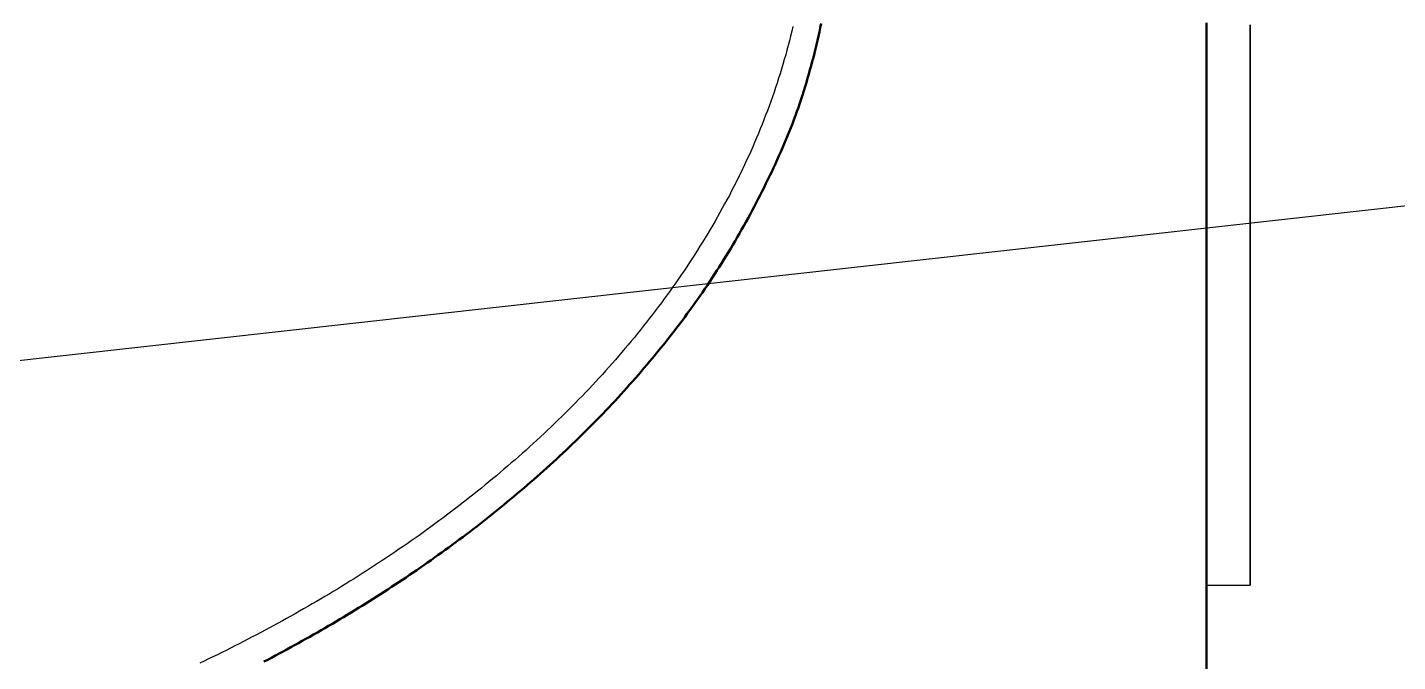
# Model space of a CAD drawing. Header units: millimetres. Extents: x 0 to 594, y 0 to 420.
# Drawn here: x 100.92 to 116.7, y 262 to 269.3 of the extents above; entities that cross this region are included whole.
import ezdxf

# ---------------------------------------------------------------- set-up
doc = ezdxf.new("R2010")
doc.units = ezdxf.units.MM
doc.linetypes.add('ISO02-TRAZOS', pattern=[3.75, 3, -0.75])
for name, color, linetype, lineweight in [('01-VISIBLE', 7, 'CONTINUOUS', 50), ('02-OCULTA', 4, 'ISO02-TRAZOS', 25), ('08-FINA', 5, 'CONTINUOUS', 25)]:
    doc.layers.add(name, color=color, linetype=linetype, lineweight=lineweight)

msp = doc.modelspace()

# ---------------------------------------------------------------- linework, layer by layer
at = {"layer": '01-VISIBLE'}
for points in [[(103.642, 261.995), (103.686, 262.018), (103.731, 262.041), (103.775, 262.065), (103.819, 262.088), (103.863, 262.112), (103.907, 262.136), (103.951, 262.16), (103.995, 262.184), (104.039, 262.208), (104.083, 262.233), (104.127, 262.257), (104.171, 262.282), (104.214, 262.306), (104.258, 262.331), (104.301, 262.356), (104.345, 262.381), (104.388, 262.406), (104.431, 262.432), (104.474, 262.457), (104.517, 262.483), (104.56, 262.509), (104.603, 262.534), (104.646, 262.56), (104.689, 262.586), (104.732, 262.613), (104.774, 262.639), (104.817, 262.666), (104.859, 262.692), (104.902, 262.719), (104.944, 262.746), (104.986, 262.773), (105.028, 262.8), (105.07, 262.827), (105.112, 262.855), (105.154, 262.882), (105.196, 262.91), (105.238, 262.938), (105.279, 262.965), (105.321, 262.994), (105.362, 263.022), (105.404, 263.05), (105.445, 263.078), (105.486, 263.107), (105.527, 263.136), (105.568, 263.165), (105.609, 263.194), (105.65, 263.223), (105.691, 263.252), (105.731, 263.281), (105.772, 263.311), (105.812, 263.34), (105.853, 263.37), (105.893, 263.4), (105.933, 263.43), (105.973, 263.46), (106.013, 263.491), (106.053, 263.521), (106.093, 263.552), (106.132, 263.582), (106.172, 263.613), (106.211, 263.644), (106.25, 263.675), (106.289, 263.707), (106.329, 263.738), (106.367, 263.77), (106.406, 263.801), (106.445, 263.833), (106.484, 263.865), (106.522, 263.897), (106.561, 263.929), (106.599, 263.962), (106.637, 263.994), (106.675, 264.027), (106.713, 264.06), (106.751, 264.093), (106.788, 264.126), (106.826, 264.159), (106.863, 264.192), (106.901, 264.226), (106.938, 264.259), (106.975, 264.293), (107.012, 264.327), (107.048, 264.361), (107.085, 264.395), (107.122, 264.43), (107.158, 264.464), (107.194, 264.499), (107.23, 264.533), (107.266, 264.568), (107.302, 264.603), (107.338, 264.639), (107.373, 264.674), (107.409, 264.709), (107.444, 264.745), (107.479, 264.781), (107.514, 264.817), (107.549, 264.853), (107.584, 264.889), (107.618, 264.925), (107.652, 264.962), (107.687, 264.999), (107.721, 265.035), (107.755, 265.072), (107.788, 265.109), (107.822, 265.146), (107.855, 265.184), (107.889, 265.221), (107.922, 265.259), (107.955, 265.297), (107.988, 265.335), (108.02, 265.373), (108.053, 265.411), (108.085, 265.449), (108.117, 265.488), (108.149, 265.526), (108.181, 265.565), (108.212, 265.604), (108.244, 265.643), (108.275, 265.682), (108.306, 265.721), (108.337, 265.761), (108.368, 265.8), (108.398, 265.84), (108.429, 265.88), (108.459, 265.92), (108.489, 265.96), (108.519, 266.001), (108.548, 266.041), (108.578, 266.082), (108.607, 266.122), (108.636, 266.163), (108.665, 266.204), (108.693, 266.246), (108.721, 266.287), (108.75, 266.328), (108.778, 266.37), (108.805, 266.412), (108.833, 266.454), (108.86, 266.496), (108.887, 266.538), (108.914, 266.58), (108.94, 266.623), (108.967, 266.665), (108.993, 266.708), (109.019, 266.751), (109.044, 266.794), (109.07, 266.837), (109.095, 266.881), (109.12, 266.924), (109.145, 266.968), (109.17, 267.011), (109.194, 267.055), (109.218, 267.099), (109.242, 267.143), (109.266, 267.187), (109.289, 267.232), (109.312, 267.276), (109.335, 267.321), (109.358, 267.365), (109.381, 267.41), (109.403, 267.455), (109.425, 267.5), (109.447, 267.545), (109.469, 267.59), (109.491, 267.635), (109.512, 267.681), (109.533, 267.726), (109.554, 267.772), (109.574, 267.817), (109.595, 267.863), (109.615, 267.909), (109.634, 267.955), (109.654, 268.001), (109.673, 268.048), (109.692, 268.094), (109.71, 268.141), (109.729, 268.187), (109.746, 268.234), (109.764, 268.281), (109.781, 268.328), (109.798, 268.376), (109.814, 268.423), (109.83, 268.47), (109.846, 268.518), (109.861, 268.566), (109.876, 268.614), (109.891, 268.662), (109.905, 268.71), (109.919, 268.758), (109.932, 268.806), (109.945, 268.854), (109.958, 268.903), (109.971, 268.951), (109.983, 269), (109.995, 269.049), (110.006, 269.097), (110.018, 269.146), (110.029, 269.195), (110.04, 269.244), (110.051, 269.293), (110.062, 269.342)], [(114.5, 269.35), (114.5, 269.262), (114.5, 269.175), (114.5, 269.087), (114.5, 269), (114.5, 268.912), (114.5, 268.825), (114.5, 268.737), (114.5, 268.65), (114.5, 268.562), (114.5, 268.475), (114.5, 268.387), (114.5, 268.3), (114.5, 268.212), (114.5, 268.125), (114.5, 268.037), (114.5, 267.95), (114.5, 267.862), (114.5, 267.775), (114.5, 267.687), (114.5, 267.6), (114.5, 267.512), (114.5, 267.425), (114.5, 267.337), (114.5, 267.25), (114.5, 267.162), (114.5, 267.075), (114.5, 266.987), (114.5, 266.9), (114.5, 266.812), (114.5, 266.725), (114.5, 266.637), (114.5, 266.55), (114.5, 266.462), (114.5, 266.375), (114.5, 266.287), (114.5, 266.2), (114.5, 266.112), (114.5, 266.025), (114.5, 265.937), (114.5, 265.85), (114.5, 265.762), (114.5, 265.675), (114.5, 265.587), (114.5, 265.5), (114.5, 265.412), (114.5, 265.325), (114.5, 265.237), (114.5, 265.15), (114.5, 265.062), (114.5, 264.975), (114.5, 264.887), (114.5, 264.8), (114.5, 264.712), (114.5, 264.625), (114.5, 264.537), (114.5, 264.45), (114.5, 264.362), (114.5, 264.275), (114.5, 264.187), (114.5, 264.1), (114.5, 264.012), (114.5, 263.925), (114.5, 263.837), (114.5, 263.75), (114.5, 263.662), (114.5, 263.575), (114.5, 263.487), (114.5, 263.4), (114.5, 263.312), (114.5, 263.225), (114.5, 263.137), (114.5, 263.05), (114.5, 262.962), (114.5, 262.875), (114.5, 262.787), (114.5, 262.7), (114.5, 262.612), (114.5, 262.525), (114.5, 262.437), (114.5, 262.35), (114.5, 262.262), (114.5, 262.175), (114.5, 262.087), (114.5, 262), (114.5, 261.912)]]:
    msp.add_lwpolyline(points, dxfattribs=at)
at = {"layer": '02-OCULTA'}
msp.add_line((114.5, 262.875), (115, 262.875), dxfattribs=at)
for points in [[(109.736, 269.306), (109.723, 269.251), (109.709, 269.197), (109.695, 269.142), (109.681, 269.088), (109.667, 269.033), (109.652, 268.979), (109.636, 268.925), (109.62, 268.871), (109.604, 268.817), (109.588, 268.763), (109.571, 268.71), (109.553, 268.656), (109.536, 268.603), (109.518, 268.549), (109.499, 268.496), (109.48, 268.443), (109.461, 268.39), (109.441, 268.337), (109.421, 268.285), (109.401, 268.232), (109.38, 268.18), (109.359, 268.128), (109.338, 268.076), (109.316, 268.024), (109.294, 267.972), (109.272, 267.92), (109.249, 267.869), (109.226, 267.817), (109.202, 267.766), (109.178, 267.715), (109.154, 267.664), (109.13, 267.614), (109.105, 267.563), (109.08, 267.513), (109.054, 267.463), (109.029, 267.413), (109.003, 267.363), (108.976, 267.313), (108.949, 267.264), (108.922, 267.214), (108.895, 267.165), (108.867, 267.116), (108.839, 267.067), (108.811, 267.018), (108.783, 266.97), (108.754, 266.922), (108.725, 266.873), (108.695, 266.825), (108.665, 266.778), (108.635, 266.73), (108.605, 266.682), (108.575, 266.635), (108.544, 266.588), (108.513, 266.541), (108.481, 266.494), (108.45, 266.448), (108.418, 266.402), (108.385, 266.355), (108.353, 266.309), (108.32, 266.264), (108.287, 266.218), (108.254, 266.172), (108.221, 266.127), (108.187, 266.082), (108.153, 266.037), (108.119, 265.992), (108.084, 265.948), (108.05, 265.904), (108.015, 265.859), (107.98, 265.815), (107.944, 265.772), (107.909, 265.728), (107.873, 265.685), (107.837, 265.641), (107.801, 265.598), (107.764, 265.556), (107.727, 265.513), (107.69, 265.47), (107.653, 265.428), (107.616, 265.386), (107.578, 265.344), (107.541, 265.302), (107.503, 265.261), (107.464, 265.219), (107.426, 265.178), (107.387, 265.137), (107.349, 265.096), (107.31, 265.056), (107.27, 265.015), (107.231, 264.975), (107.192, 264.935), (107.152, 264.895), (107.112, 264.856), (107.072, 264.816), (107.031, 264.777), (106.991, 264.738), (106.95, 264.699), (106.91, 264.66), (106.869, 264.621), (106.827, 264.583), (106.786, 264.545), (106.745, 264.507), (106.703, 264.469), (106.661, 264.431), (106.619, 264.394), (106.577, 264.356), (106.535, 264.319), (106.492, 264.282), (106.449, 264.246), (106.407, 264.209), (106.364, 264.173), (106.321, 264.136), (106.277, 264.1), (106.234, 264.065), (106.19, 264.029), (106.147, 263.993), (106.103, 263.958), (106.059, 263.923), (106.015, 263.888), (105.971, 263.853), (105.926, 263.819), (105.882, 263.784), (105.837, 263.75), (105.792, 263.716), (105.747, 263.682), (105.702, 263.648), (105.657, 263.615), (105.612, 263.581), (105.566, 263.548), (105.521, 263.515), (105.475, 263.482), (105.429, 263.449), (105.383, 263.417), (105.337, 263.385), (105.291, 263.352), (105.245, 263.32), (105.198, 263.289), (105.152, 263.257), (105.105, 263.225), (105.058, 263.194), (105.011, 263.163), (104.964, 263.132), (104.917, 263.101), (104.87, 263.07), (104.823, 263.04), (104.775, 263.01), (104.728, 262.979), (104.68, 262.95), (104.632, 262.92), (104.584, 262.89), (104.536, 262.861), (104.488, 262.831), (104.44, 262.802), (104.392, 262.773), (104.344, 262.744), (104.295, 262.716), (104.247, 262.687), (104.198, 262.659), (104.149, 262.631), (104.1, 262.603), (104.052, 262.575), (104.003, 262.547), (103.953, 262.519), (103.904, 262.492), (103.855, 262.465), (103.806, 262.438), (103.756, 262.411), (103.707, 262.384), (103.657, 262.358), (103.607, 262.331), (103.558, 262.305), (103.508, 262.279), (103.458, 262.253), (103.408, 262.227), (103.358, 262.201), (103.307, 262.176), (103.257, 262.15), (103.207, 262.125), (103.156, 262.1), (103.106, 262.075), (103.055, 262.051), (103.005, 262.026), (102.954, 262.002), (102.903, 261.977)], [(114.5, 261.912), (114.5, 262), (114.5, 262.087), (114.5, 262.175), (114.5, 262.262), (114.5, 262.35), (114.5, 262.437), (114.5, 262.525), (114.5, 262.612), (114.5, 262.7), (114.5, 262.787), (114.5, 262.875), (114.5, 262.962), (114.5, 263.05), (114.5, 263.137), (114.5, 263.225), (114.5, 263.312), (114.5, 263.4), (114.5, 263.487), (114.5, 263.575), (114.5, 263.662), (114.5, 263.75), (114.5, 263.837), (114.5, 263.925), (114.5, 264.012), (114.5, 264.1), (114.5, 264.187), (114.5, 264.275), (114.5, 264.362), (114.5, 264.45), (114.5, 264.537), (114.5, 264.625), (114.5, 264.712), (114.5, 264.8), (114.5, 264.887), (114.5, 264.975), (114.5, 265.062), (114.5, 265.15), (114.5, 265.237), (114.5, 265.325), (114.5, 265.412), (114.5, 265.5), (114.5, 265.587), (114.5, 265.675), (114.5, 265.762), (114.5, 265.85), (114.5, 265.937), (114.5, 266.025), (114.5, 266.112), (114.5, 266.2), (114.5, 266.287), (114.5, 266.375), (114.5, 266.462), (114.5, 266.55), (114.5, 266.637), (114.5, 266.725), (114.5, 266.812), (114.5, 266.9), (114.5, 266.987), (114.5, 267.075), (114.5, 267.162), (114.5, 267.25), (114.5, 267.337), (114.5, 267.425), (114.5, 267.512), (114.5, 267.6), (114.5, 267.687), (114.5, 267.775), (114.5, 267.862), (114.5, 267.95), (114.5, 268.037), (114.5, 268.125), (114.5, 268.212), (114.5, 268.3), (114.5, 268.387), (114.5, 268.475), (114.5, 268.562), (114.5, 268.65), (114.5, 268.737), (114.5, 268.825), (114.5, 268.912), (114.5, 269), (114.5, 269.087), (114.5, 269.175), (114.5, 269.262), (114.5, 269.35)], [(114.5, 269.325), (114.5, 269.275), (114.5, 269.225), (114.5, 269.175), (114.5, 269.125), (114.5, 269.075), (114.5, 269.025), (114.5, 268.975), (114.5, 268.925), (114.5, 268.875), (114.5, 268.825), (114.5, 268.775), (114.5, 268.725), (114.5, 268.675), (114.5, 268.625), (114.5, 268.575), (114.5, 268.525), (114.5, 268.475), (114.5, 268.425), (114.5, 268.375), (114.5, 268.325), (114.5, 268.275), (114.5, 268.225), (114.5, 268.175), (114.5, 268.125), (114.5, 268.075), (114.5, 268.025), (114.5, 267.975), (114.5, 267.925), (114.5, 267.875), (114.5, 267.825), (114.5, 267.775), (114.5, 267.725), (114.5, 267.675), (114.5, 267.625), (114.5, 267.575), (114.5, 267.525), (114.5, 267.475), (114.5, 267.425), (114.5, 267.375), (114.5, 267.325), (114.5, 267.275), (114.5, 267.225), (114.5, 267.175), (114.5, 267.125), (114.5, 267.075), (114.5, 267.025), (114.5, 266.975), (114.5, 266.925), (114.5, 266.875), (114.5, 266.825), (114.5, 266.775), (114.5, 266.725), (114.5, 266.675), (114.5, 266.625), (114.5, 266.575), (114.5, 266.525), (114.5, 266.475), (114.5, 266.425), (114.5, 266.375), (114.5, 266.325), (114.5, 266.275), (114.5, 266.225), (114.5, 266.175), (114.5, 266.125), (114.5, 266.075), (114.5, 266.025), (114.5, 265.975), (114.5, 265.925), (114.5, 265.875), (114.5, 265.825), (114.5, 265.775), (114.5, 265.725), (114.5, 265.675), (114.5, 265.625), (114.5, 265.575), (114.5, 265.525), (114.5, 265.475), (114.5, 265.425), (114.5, 265.375), (114.5, 265.325), (114.5, 265.275), (114.5, 265.225), (114.5, 265.175), (114.5, 265.125), (114.5, 265.075), (114.5, 265.025), (114.5, 264.975), (114.5, 264.925), (114.5, 264.875), (114.5, 264.825), (114.5, 264.775), (114.5, 264.725), (114.5, 264.675), (114.5, 264.625), (114.5, 264.575), (114.5, 264.525), (114.5, 264.475), (114.5, 264.425), (114.5, 264.375), (114.5, 264.325), (114.5, 264.275), (114.5, 264.225), (114.5, 264.175), (114.5, 264.125), (114.5, 264.075), (114.5, 264.025), (114.5, 263.975), (114.5, 263.925), (114.5, 263.875), (114.5, 263.825), (114.5, 263.775), (114.5, 263.725), (114.5, 263.675), (114.5, 263.625), (114.5, 263.575), (114.5, 263.525), (114.5, 263.475), (114.5, 263.425), (114.5, 263.375), (114.5, 263.325), (114.5, 263.275), (114.5, 263.225), (114.5, 263.175), (114.5, 263.125), (114.5, 263.075), (114.5, 263.025), (114.5, 262.975), (114.5, 262.925), (114.5, 262.875)], [(114.5, 262.875), (114.5, 262.925), (114.5, 262.975), (114.5, 263.025), (114.5, 263.075), (114.5, 263.125), (114.5, 263.175), (114.5, 263.225), (114.5, 263.275), (114.5, 263.325), (114.5, 263.375), (114.5, 263.425), (114.5, 263.475), (114.5, 263.525), (114.5, 263.575), (114.5, 263.625), (114.5, 263.675), (114.5, 263.725), (114.5, 263.775), (114.5, 263.825), (114.5, 263.875), (114.5, 263.925), (114.5, 263.975), (114.5, 264.025), (114.5, 264.075), (114.5, 264.125), (114.5, 264.175), (114.5, 264.225), (114.5, 264.275), (114.5, 264.325), (114.5, 264.375), (114.5, 264.425), (114.5, 264.475), (114.5, 264.525), (114.5, 264.575), (114.5, 264.625), (114.5, 264.675), (114.5, 264.725), (114.5, 264.775), (114.5, 264.825), (114.5, 264.875), (114.5, 264.925), (114.5, 264.975), (114.5, 265.025), (114.5, 265.075), (114.5, 265.125), (114.5, 265.175), (114.5, 265.225), (114.5, 265.275), (114.5, 265.325), (114.5, 265.375), (114.5, 265.425), (114.5, 265.475), (114.5, 265.525), (114.5, 265.575), (114.5, 265.625), (114.5, 265.675), (114.5, 265.725), (114.5, 265.775), (114.5, 265.825), (114.5, 265.875), (114.5, 265.925), (114.5, 265.975), (114.5, 266.025), (114.5, 266.075), (114.5, 266.125), (114.5, 266.175), (114.5, 266.225), (114.5, 266.275), (114.5, 266.325), (114.5, 266.375), (114.5, 266.425), (114.5, 266.475), (114.5, 266.525), (114.5, 266.575), (114.5, 266.625), (114.5, 266.675), (114.5, 266.725), (114.5, 266.775), (114.5, 266.825), (114.5, 266.875), (114.5, 266.925), (114.5, 266.975), (114.5, 267.025), (114.5, 267.075), (114.5, 267.125), (114.5, 267.175), (114.5, 267.225), (114.5, 267.275), (114.5, 267.325), (114.5, 267.375), (114.5, 267.425), (114.5, 267.475), (114.5, 267.525), (114.5, 267.575), (114.5, 267.625), (114.5, 267.675), (114.5, 267.725), (114.5, 267.775), (114.5, 267.825), (114.5, 267.875), (114.5, 267.925), (114.5, 267.975), (114.5, 268.025), (114.5, 268.075), (114.5, 268.125), (114.5, 268.175), (114.5, 268.225), (114.5, 268.275), (114.5, 268.325), (114.5, 268.375), (114.5, 268.425), (114.5, 268.475), (114.5, 268.525), (114.5, 268.575), (114.5, 268.625), (114.5, 268.675), (114.5, 268.725), (114.5, 268.775), (114.5, 268.825), (114.5, 268.875), (114.5, 268.925), (114.5, 268.975), (114.5, 269.025), (114.5, 269.075), (114.5, 269.125), (114.5, 269.175), (114.5, 269.225), (114.5, 269.275), (114.5, 269.325)], [(115, 269.325), (115, 269.275), (115, 269.225), (115, 269.175), (115, 269.125), (115, 269.075), (115, 269.025), (115, 268.975), (115, 268.925), (115, 268.875), (115, 268.825), (115, 268.775), (115, 268.725), (115, 268.675), (115, 268.625), (115, 268.575), (115, 268.525), (115, 268.475), (115, 268.425), (115, 268.375), (115, 268.325), (115, 268.275), (115, 268.225), (115, 268.175), (115, 268.125), (115, 268.075), (115, 268.025), (115, 267.975), (115, 267.925), (115, 267.875), (115, 267.825), (115, 267.775), (115, 267.725), (115, 267.675), (115, 267.625), (115, 267.575), (115, 267.525), (115, 267.475), (115, 267.425), (115, 267.375), (115, 267.325), (115, 267.275), (115, 267.225), (115, 267.175), (115, 267.125), (115, 267.075), (115, 267.025), (115, 266.975), (115, 266.925), (115, 266.875), (115, 266.825), (115, 266.775), (115, 266.725), (115, 266.675), (115, 266.625), (115, 266.575), (115, 266.525), (115, 266.475), (115, 266.425), (115, 266.375), (115, 266.325), (115, 266.275), (115, 266.225), (115, 266.175), (115, 266.125), (115, 266.075), (115, 266.025), (115, 265.975), (115, 265.925), (115, 265.875), (115, 265.825), (115, 265.775), (115, 265.725), (115, 265.675), (115, 265.625), (115, 265.575), (115, 265.525), (115, 265.475), (115, 265.425), (115, 265.375), (115, 265.325), (115, 265.275), (115, 265.225), (115, 265.175), (115, 265.125), (115, 265.075), (115, 265.025), (115, 264.975), (115, 264.925), (115, 264.875), (115, 264.825), (115, 264.775), (115, 264.725), (115, 264.675), (115, 264.625), (115, 264.575), (115, 264.525), (115, 264.475), (115, 264.425), (115, 264.375), (115, 264.325), (115, 264.275), (115, 264.225), (115, 264.175), (115, 264.125), (115, 264.075), (115, 264.025), (115, 263.975), (115, 263.925), (115, 263.875), (115, 263.825), (115, 263.775), (115, 263.725), (115, 263.675), (115, 263.625), (115, 263.575), (115, 263.525), (115, 263.475), (115, 263.425), (115, 263.375), (115, 263.325), (115, 263.275), (115, 263.225), (115, 263.175), (115, 263.125), (115, 263.075), (115, 263.025), (115, 262.975), (115, 262.925), (115, 262.875)], [(115, 262.875), (115, 262.925), (115, 262.975), (115, 263.025), (115, 263.075), (115, 263.125), (115, 263.175), (115, 263.225), (115, 263.275), (115, 263.325), (115, 263.375), (115, 263.425), (115, 263.475), (115, 263.525), (115, 263.575), (115, 263.625), (115, 263.675), (115, 263.725), (115, 263.775), (115, 263.825), (115, 263.875), (115, 263.925), (115, 263.975), (115, 264.025), (115, 264.075), (115, 264.125), (115, 264.175), (115, 264.225), (115, 264.275), (115, 264.325), (115, 264.375), (115, 264.425), (115, 264.475), (115, 264.525), (115, 264.575), (115, 264.625), (115, 264.675), (115, 264.725), (115, 264.775), (115, 264.825), (115, 264.875), (115, 264.925), (115, 264.975), (115, 265.025), (115, 265.075), (115, 265.125), (115, 265.175), (115, 265.225), (115, 265.275), (115, 265.325), (115, 265.375), (115, 265.425), (115, 265.475), (115, 265.525), (115, 265.575), (115, 265.625), (115, 265.675), (115, 265.725), (115, 265.775), (115, 265.825), (115, 265.875), (115, 265.925), (115, 265.975), (115, 266.025), (115, 266.075), (115, 266.125), (115, 266.175), (115, 266.225), (115, 266.275), (115, 266.325), (115, 266.375), (115, 266.425), (115, 266.475), (115, 266.525), (115, 266.575), (115, 266.625), (115, 266.675), (115, 266.725), (115, 266.775), (115, 266.825), (115, 266.875), (115, 266.925), (115, 266.975), (115, 267.025), (115, 267.075), (115, 267.125), (115, 267.175), (115, 267.225), (115, 267.275), (115, 267.325), (115, 267.375), (115, 267.425), (115, 267.475), (115, 267.525), (115, 267.575), (115, 267.625), (115, 267.675), (115, 267.725), (115, 267.775), (115, 267.825), (115, 267.875), (115, 267.925), (115, 267.975), (115, 268.025), (115, 268.075), (115, 268.125), (115, 268.175), (115, 268.225), (115, 268.275), (115, 268.325), (115, 268.375), (115, 268.425), (115, 268.475), (115, 268.525), (115, 268.575), (115, 268.625), (115, 268.675), (115, 268.725), (115, 268.775), (115, 268.825), (115, 268.875), (115, 268.925), (115, 268.975), (115, 269.025), (115, 269.075), (115, 269.125), (115, 269.175), (115, 269.225), (115, 269.275), (115, 269.325)]]:
    msp.add_lwpolyline(points, dxfattribs=at)
at = {"layer": '08-FINA'}
msp.add_line((137.525, 269.556), (98.875, 265.24), dxfattribs=at)

doc.saveas('drawing.dxf')
